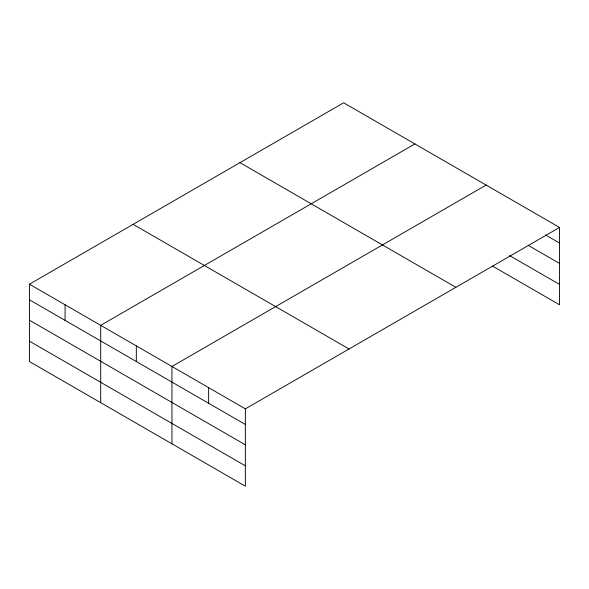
<?xml version="1.0" encoding="UTF-8"?>
<svg xmlns="http://www.w3.org/2000/svg" width="589" height="589" viewBox="0 0 589 589"><rect width="100%" height="100%" fill="white"/><g stroke="black" fill="none" stroke-linecap="round" stroke-linejoin="round"><path stroke-width="0.88" d="M29.45 284.2L245.355 408.854L245.355 486.197L29.45 361.543L29.45 284.2L343.645 102.803L559.55 227.457L559.55 304.8L492.389 266.029M414.892 143.937L100.697 325.334L100.697 402.685M486.139 185.071L171.951 366.468L171.951 443.819M245.355 408.854L559.55 227.457M545.495 234.952L559.55 243.066M528.311 245.407L559.55 263.438M509.573 255.574L559.55 284.428M239.959 162.66L455.864 287.314M133.136 224.335L349.041 348.99M29.45 299.816L245.355 424.47M29.45 320.188L245.355 444.835M29.45 341.178L245.355 465.825M208.653 387.658L208.653 403.274M136.324 345.905L136.324 361.521M65.077 304.763L65.077 320.379"/></g></svg>
